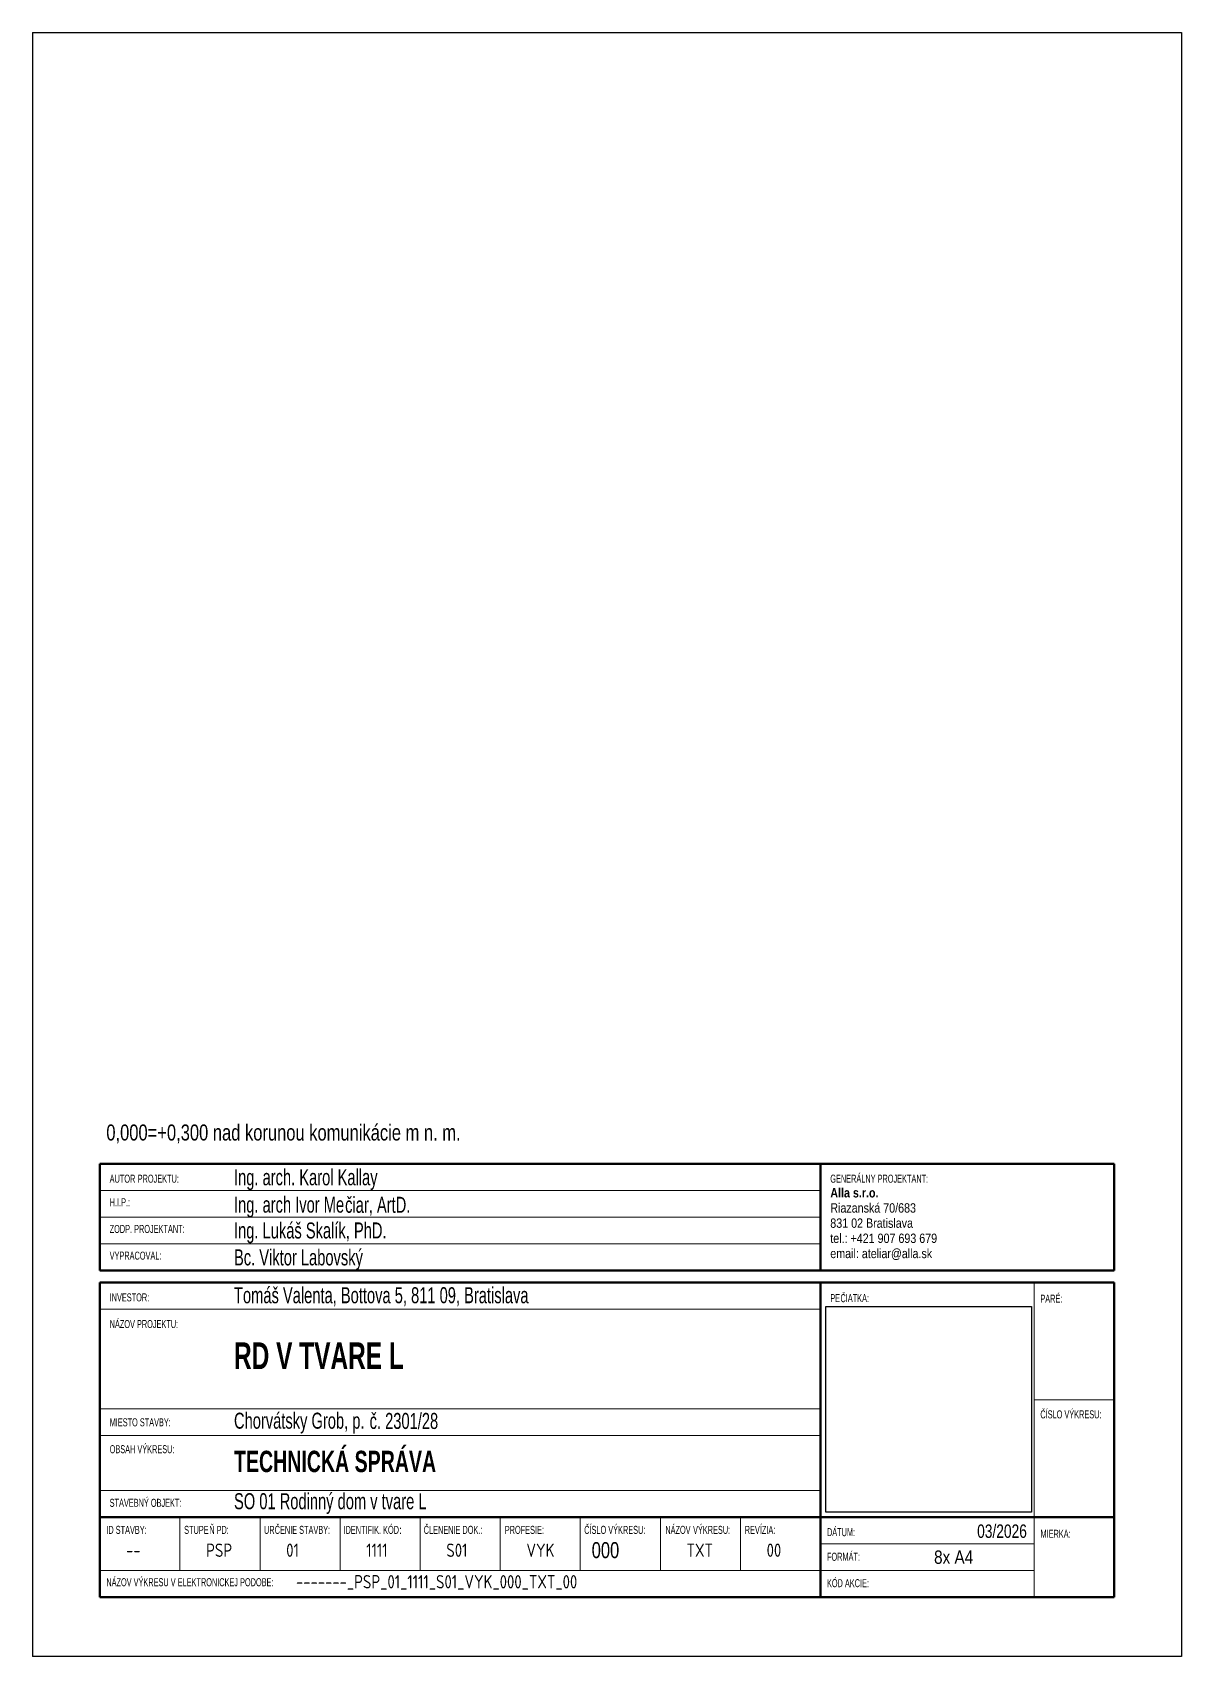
# Model space of a CAD drawing. Header units: millimetres. Extents: x -9498 to 115159, y -2045 to 31741.
# Drawn here: x 79120 to 89620, y -2045 to 12805 of the extents above; entities that cross this region are included whole.
import ezdxf

# ---------------------------------------------------------------- set-up
doc = ezdxf.new("R2010")
doc.units = ezdxf.units.MM
for name, color, linetype, lineweight in [('_Wide Lines_', 7, 'Continuous', 70), ('Text Notes', 7, 'Continuous', 9), ('Title Blocks', 7, 'Continuous', 9)]:
    doc.layers.add(name, color=color, linetype=linetype, lineweight=lineweight)
doc.layers.add('vyk-vratka-ZARIADENIE', color=7, linetype='Continuous')
doc.styles.add('Arial Narrow', font='', dxfattribs={"width": 0.8, "height": 1.5})
doc.styles.add('Arial Narrow_1', font='', dxfattribs={"height": 1.75})
doc.styles.add('Arial Narrow_2', font='', dxfattribs={"height": 2.5})
doc.styles.add('Arial Narrow_4', font='', dxfattribs={"width": 0.8, "height": 3})
doc.styles.add('Arial Narrow_5', font='', dxfattribs={"width": 0.9, "height": 3})
doc.styles.add('Arial Narrow_6', font='', dxfattribs={"width": 0.9, "height": 2.5})
doc.styles.add('Arial Narrow_B', font='', dxfattribs={"height": 1.75})
doc.styles.add('Arial Narrow_B_1', font='', dxfattribs={"width": 0.8, "height": 5})
doc.styles.add('Arial Narrow_B_2', font='', dxfattribs={"width": 0.8, "height": 4})
doc.styles.add('ISOCPEUR_10', font='isocpeur.ttf', dxfattribs={"width": 0.8, "height": 2.5})
doc.styles.get('Arial Narrow').set_extended_font_data('Arial Narrow')
doc.styles.get('Arial Narrow_1').set_extended_font_data('Arial Narrow')
doc.styles.get('Arial Narrow_2').set_extended_font_data('Arial Narrow')
doc.styles.get('Arial Narrow_4').set_extended_font_data('Arial Narrow')
doc.styles.get('Arial Narrow_5').set_extended_font_data('Arial Narrow')
doc.styles.get('Arial Narrow_6').set_extended_font_data('Arial Narrow')
doc.styles.get('Arial Narrow_B').set_extended_font_data('Arial Narrow', bold=True)
doc.styles.get('Arial Narrow_B_1').set_extended_font_data('Arial Narrow', bold=True)
doc.styles.get('Arial Narrow_B_2').set_extended_font_data('Arial Narrow', bold=True)
picture_1 = doc.add_image_def('image1.png', size_in_pixel=(332, 332))

msp = doc.modelspace()

# ---------------------------------------------------------------- linework, layer by layer
at = {"layer": '_Wide Lines_'}
for p, q in [((79735.515, 2460.69), (89003.915, 2460.69)), ((79735.515, 2460.69), (79735.515, 1485.069)), ((86320.957, 2460.69), (86320.957, 1485.069)), ((89003.915, 2460.69), (89003.915, 1485.069)), ((89003.915, 1485.069), (79735.515, 1485.069)), ((79735.515, -1502.832), (79735.515, 1375.25)), ((86320.957, 1375.25), (79735.515, 1375.25)), ((86320.957, 1375.25), (86320.957, -771.116)), ((89003.915, 1375.25), (86320.957, 1375.25)), ((89003.915, 1375.25), (89003.915, -1502.832)), ((79735.515, -771.116), (86320.957, -771.116)), ((86320.957, -771.116), (86320.957, -1502.832)), ((89003.915, -771.116), (86320.957, -771.116)), ((89003.915, -1502.832), (79735.515, -1502.832))]:
    msp.add_line(p, q, dxfattribs=at)
at = {"layer": 'Title Blocks'}
for p, q in [((86320.957, 1485.069), (86320.957, 2460.69)), ((86320.957, 2216.785), (79735.515, 2216.785)), ((86320.957, 1972.879), (79735.515, 1972.879)), ((86320.957, 1728.974), (79735.515, 1728.974)), ((88272.199, -1502.832), (88272.199, 1375.25)), ((86320.957, 1131.345), (79735.515, 1131.345)), ((86320.957, 399.629), (86320.957, -771.116)), ((88272.199, 302.067), (89003.915, 302.067)), ((86320.957, 219.577), (79735.515, 219.577)), ((86320.957, -24.328), (79735.515, -24.328)), ((86320.957, -527.211), (79735.515, -527.211)), ((80467.231, -771.116), (80467.231, -1258.927)), ((81198.947, -771.116), (81198.947, -1258.927)), ((81930.662, -771.116), (81930.662, -1258.927)), ((82662.378, -771.116), (82662.378, -1258.927)), ((83394.094, -771.116), (83394.094, -1258.927)), ((84125.81, -771.116), (84125.81, -1258.927)), ((84857.526, -771.116), (84857.526, -1258.927)), ((85589.241, -771.116), (85589.241, -1258.927)), ((86320.957, -771.116), (86320.957, -1502.832)), ((89003.915, -771.116), (86320.957, -771.116)), ((88272.199, -1015.021), (86320.957, -1015.021)), ((88272.199, -1258.927), (79735.515, -1258.927))]:
    msp.add_line(p, q, dxfattribs=at)
at = {"layer": 'vyk-vratka-ZARIADENIE'}
for p, q in [((79119.715, 12805.231), (89619.715, 12805.231)), ((79119.715, 12805.231), (79119.715, -2044.769)), ((89619.715, 12805.231), (89619.715, -2044.769)), ((89619.715, -2044.769), (79119.715, -2044.769))]:
    msp.add_line(p, q, dxfattribs=at)

# ---------------------------------------------------------------- texts
at = {"layer": 'Text Notes', "attachment_point": 1, "style": 'ISOCPEUR_10'}
for s, insert, char_height, width in [('PSP', (80706.4, -1011.742), 121.9526, 281.57155), ('01', (81438.115, -1011.742), 121.9526, 143.91435), ('1111', (82169.831, -1011.742), 121.9526, 237.77153), ('S01', (82901.547, -1011.742), 121.9526, 237.77153), ('VYK', (83633.263, -1011.742), 121.9526, 294.08585), ('TXT', (85096.694, -1011.742), 121.9526, 237.77153), ('00', (85828.41, -1011.742), 121.9526, 168.94293), ('--', (79974.684, -1011.742), 121.9526, 168.94293), ('-------_PSP_01_1111_S01_VYK_000_TXT_00', (81527.612, -1300.142), 121.95263, 3213.04429)]:
    msp.add_mtext(s, dxfattribs=dict(at, insert=insert, char_height=char_height, width=width))
at = {"layer": 'Title Blocks', "attachment_point": 1}
for s, insert, char_height, width, style in [('0,000=+0,300 nad korunou komunikácie m n. m.', (79794.402, 2819.963), 146.34316, 3966.63927, 'Arial Narrow_5'), ('Ing. arch. Karol Kallay', (80961.158, 2410.522), 146.34316, 1608.08643, 'Arial Narrow_4'), ('GENERÁLNY PROJEKTANT:', (86410.332, 2361.088), 73.17158, 1104.38621, 'Arial Narrow'), ('AUTOR', (79824.89, 2361.088), 73.1716, 287.8287, 'Arial Narrow'), (' PROJEKTU:', (80062.373, 2361.088), 73.1716, 484.92879, 'Arial Narrow'), ('Alla s.r.o.', (86410.332, 2238.424), 85.36684, 527.94666, 'Arial Narrow_B'), ('H.I.P.:', (79824.89, 2145.385), 73.1716, 225.25724, 'Arial Narrow'), ('Ing. arch Ivor Me', (80961.158, 2160.52), 146.34316, 1232.65769, 'Arial Narrow_4'), ('čiar, ArtD.', (81976.616, 2158.933), 146.34316, 732.08604, 'Arial Narrow_4'), ('Riazanská 70/683', (86410.332, 2099.678), 85.36684, 950.30399, 'Arial Narrow_1'), ('Ing. Lukáš Skalík, PhD.', (80961.158, 1924.236), 146.34316, 1848.19104, 'Arial Narrow_4'), ('831 02 Bratislava', (86410.332, 1960.931), 85.36684, 915.10755, 'Arial Narrow_1'), ('ZODP. PROJEKTANT:', (79824.89, 1901.479), 73.17158, 841.58609, 'Arial Narrow'), ('tel.: +421 907 693 679', (86410.332, 1822.185), 85.36684, 1181.03624, 'Arial Narrow_1'), ('VYPRACOVAL:', (79824.89, 1657.574), 73.17158, 588.17169, 'Arial Narrow'), ('Bc. Viktor Labovský', (80961.158, 1678.046), 146.34316, 1357.8006, 'Arial Narrow_4'), ('email: ateliar@alla.sk', (86410.332, 1683.438), 85.36684, 1130.19693, 'Arial Narrow_1'), ('Tomáš Valenta, Bottova 5, 811 09, Bratislava', (80961.158, 1331.943), 146.34316, 3300.64433, 'Arial Narrow_4'), ('INVESTOR:', (79824.89, 1275.649), 73.1716, 444.25734, 'Arial Narrow'), ('PE', (86410.332, 1268.789), 73.1716, 112.62862, 'Arial Narrow'), ('ČIATKA:', (86503.26, 1268.789), 73.1716, 322.243, 'Arial Narrow'), ('PARÉ:', (88329.81, 1263.915), 73.1716, 250.28583, 'Arial Narrow'), ('NÁZOV PROJEKTU:', (79824.89, 1031.934), 73.17158, 769.62891, 'Arial Narrow'), ('RD V TVARE L', (80961.158, 827.465), 243.90526, 1905.30085, 'Arial Narrow_B_1'), ('Chorvátsky Grob, p.', (80961.158, 184.826), 146.34316, 1457.91494, 'Arial Narrow_4'), ('č. 2301/28', (82200.438, 182.455), 146.3432, 766.50034, 'Arial Narrow_4'), ('ČÍSLO VÝKRESU:', (88329.81, 205.976), 73.17158, 691.41459, 'Arial Narrow'), ('MIESTO STAVBY:', (79824.89, 133.486), 73.17158, 691.41459, 'Arial Narrow'), ('OBSAH VÝKRESU:', (79824.89, -112.442), 73.17158, 735.21461, 'Arial Narrow'), ('\\pxt17;TECHNICKÁ SPRÁVA', (80961.158, -163.365), 195.12421, 4200.43691, 'Arial Narrow_B_2'), ('STAVEBNÝ OBJEKT:', (79824.89, -602.803), 73.17158, 813.42893, 'Arial Narrow'), ('SO 01 Rodinný dom v tvare L', (80961.158, -551.463), 146.34316, 2155.58667, 'Arial Narrow_4'), ('ID STAVBY:', (79794.402, -850.138), 73.1716, 456.77163, 'Arial Narrow'), ('STUPE', (80505.361, -850.138), 73.1716, 278.44298, 'Arial Narrow'), ('Ň PD:', (80735.1, -850.138), 73.1716, 219.0001, 'Arial Narrow'), ('UR', (81234.919, -850.138), 73.1716, 118.88577, 'Arial Narrow'), ('ČENIE STAVBY:', (81333.009, -850.138), 73.17158, 628.84314, 'Arial Narrow'), ('IDENTIFIK. KÓD', (81962.118, -850.138), 73.17158, 619.45742, 'Arial Narrow'), ('\\fArial Narrow|b0|i0|c238|p34|;\\W.8;:', (82473.222, -850.138), 73.17158, 21.90001, 'Arial Narrow'), ('\\fArial Narrow|b0|i0|c238|p34|;\\W.8;Č', (82694.387, -850.138), 73.17158, 59.44288, 'Arial Narrow'), ('LENENIE DOK.:', (82743.432, -850.138), 73.17158, 600.68598, 'Arial Narrow'), ('PROFESIE:', (83435.554, -850.138), 73.1716, 441.12877, 'Arial Narrow'), ('ČÍSLO VÝKRESU:', (84161.477, -850.138), 73.17158, 691.41459, 'Arial Narrow'), ('NÁZOV', (84902.644, -850.138), 73.1716, 284.70013, 'Arial Narrow'), (' VÝKRESU:', (85137.545, -850.138), 73.1716, 444.25734, 'Arial Narrow'), ('REVÍZIA:', (85628.567, -850.138), 73.1716, 344.14301, 'Arial Narrow'), ('DÁTUM:', (86379.844, -871.019), 73.1716, 315.98586, 'Arial Narrow'), ('03/2026', (87752.201, -837.691), 121.9526, 549.06453, 'Arial Narrow_6'), ('MIERKA:', (88331.086, -886.263), 73.1716, 341.01444, 'Arial Narrow'), ('000', (84229.818, -998.686), 146.3432, 204.13938, 'Arial Narrow_5'), ('FORMÁT:', (86379.844, -1095.869), 73.1716, 369.17159, 'Arial Narrow'), ('8x A4', (87358.654, -1075.215), 121.9526, 1024.6076, 'Arial Narrow_2'), ('NÁZOV VÝKRESU V ELEKTRONICKEJ PODOBE:', (79794.402, -1328.802), 73.17158, 1886.52941, 'Arial Narrow'), ('KÓD AKCIE:', (86379.844, -1337.487), 73.1716, 472.4145, 'Arial Narrow')]:
    msp.add_mtext(s, dxfattribs=dict(at, insert=insert, char_height=char_height, width=width, style=style))

# ---------------------------------------------------------------- pictures from other files: only their frames are drawn
at = {"layer": 'vyk-vratka-ZARIADENIE'}
image = msp.add_image(picture_1, insert=(86369.746, -724.618), size_in_units=(1878.865, 1878.865), dxfattribs=at)
image.dxf.flags = 7

doc.saveas('drawing.dxf')
